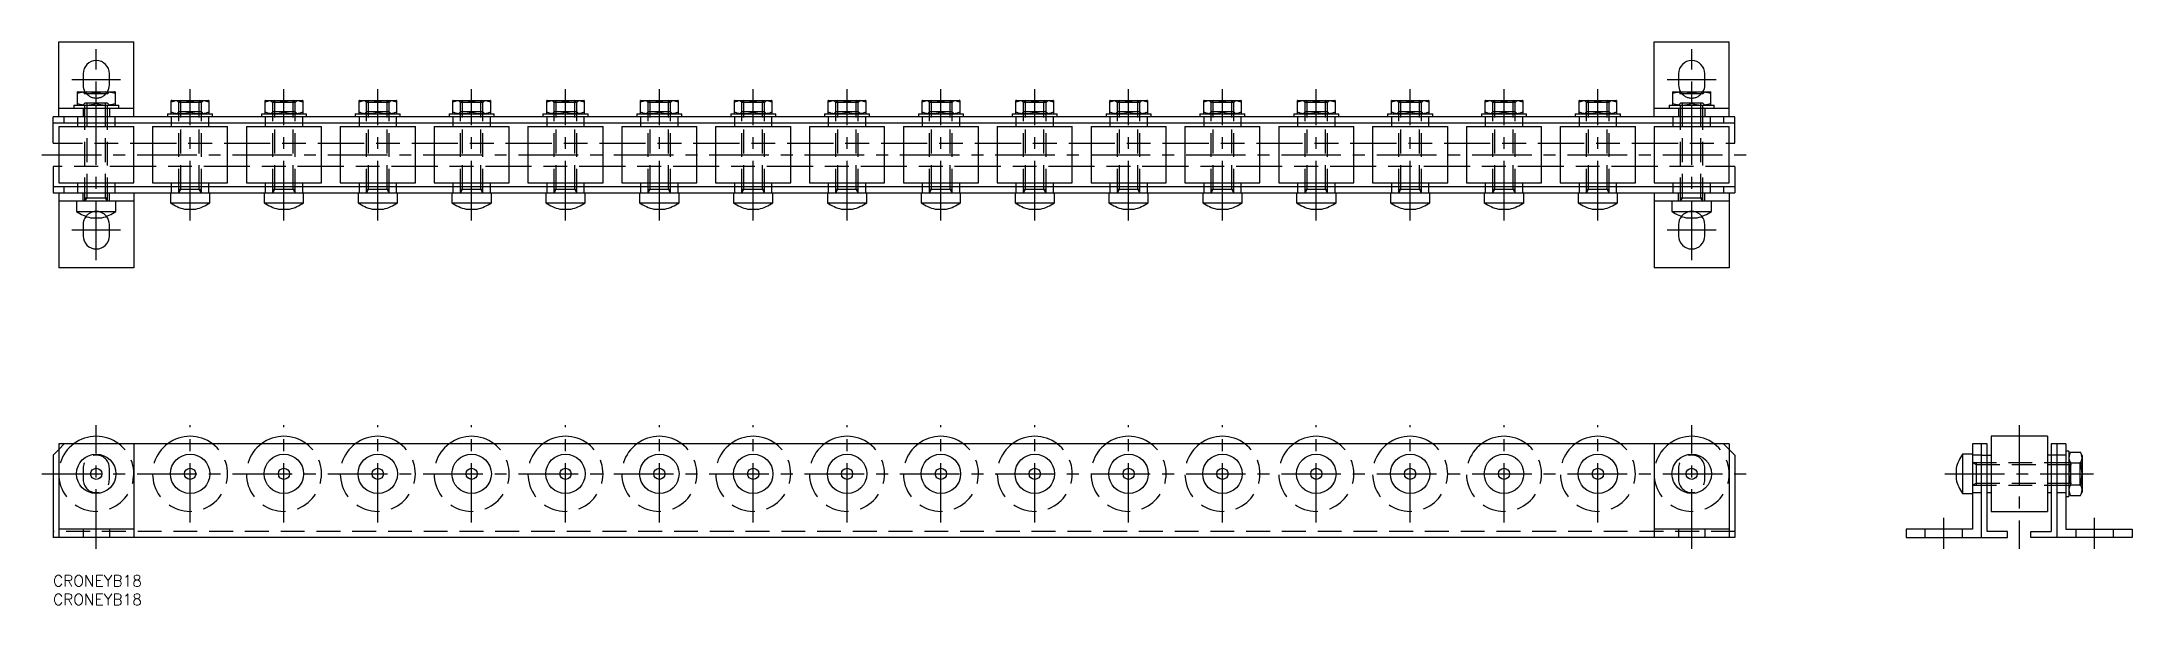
# Model space of a CAD drawing. Extents: x -3 to 554, y -8 to 142.
import ezdxf

# ---------------------------------------------------------------- set-up
doc = ezdxf.new("R2010")
doc.units = 0
doc.header["$LTSCALE"] = 0.5
doc.linetypes.add('CENTER', pattern=[50.8, 31.75, -6.35, 6.35, -6.35])
doc.linetypes.add('DASHED', pattern=[19.05, 12.7, -6.35])
for name, color, linetype in [('MSM_CENTER', 1, 'CENTER'), ('MSM_CONTINUOUS', 7, 'CONTINUOUS'), ('MSM_DASHED', 4, 'DASHED'), ('MSM_PART_NUMBER', 7, 'CONTINUOUS')]:
    doc.layers.add(name, color=color, linetype=linetype)
doc.styles.get("Standard").update_dxf_attribs({"font": 'txt.shx', "height": 3, "bigfont": 'bigfont.shx'})

# ---------------------------------------------------------------- blocks, each defined once
blk = doc.blocks.new('*U45')
at = {"layer": 'MSM_PART_NUMBER'}
blk.add_text('CRONEYB18', height=3, dxfattribs=at).set_placement((0, -3))
blk = doc.blocks.new('*U46')
at = {"layer": 'MSM_PART_NUMBER'}
blk.add_text('CRONEYB18', height=3, dxfattribs=at).set_placement((0, -8))

msp = doc.modelspace()

# ---------------------------------------------------------------- linework, layer by layer
at = {"layer": 'MSM_CENTER'}
for p, q in [((11.5, 83.91), (11.5, 140.11)), ((436.5, 83.91), (436.5, 140.11)), ((5, 132.11), (18, 132.11)), ((36.5, 94.51), (36.5, 129.51)), ((61.5, 94.51), (61.5, 129.51)), ((86.5, 94.51), (86.5, 129.51)), ((111.5, 94.51), (111.5, 129.51)), ((136.5, 94.51), (136.5, 129.51)), ((161.5, 94.51), (161.5, 129.51)), ((186.5, 94.51), (186.5, 129.51)), ((211.5, 94.51), (211.5, 129.51)), ((236.5, 94.51), (236.5, 129.51)), ((261.5, 94.51), (261.5, 129.51)), ((286.5, 94.51), (286.5, 129.51)), ((311.5, 94.51), (311.5, 129.51)), ((336.5, 94.51), (336.5, 129.51)), ((361.5, 94.51), (361.5, 129.51)), ((386.5, 94.51), (386.5, 129.51)), ((411.5, 94.51), (411.5, 129.51)), ((430, 132.11), (443, 132.11)), ((-3, 112.01), (451, 112.01)), ((18, 91.91), (5, 91.91)), ((443, 91.91), (430, 91.91)), ((11.5, 7), (11.5, 40)), ((36.5, 14), (36.5, 40)), ((61.5, 14), (61.5, 40)), ((86.5, 14), (86.5, 40)), ((111.5, 14), (111.5, 40)), ((136.5, 14), (136.5, 40)), ((161.5, 14), (161.5, 40)), ((186.5, 14), (186.5, 40)), ((211.5, 14), (211.5, 40)), ((236.5, 14), (236.5, 40)), ((261.5, 14), (261.5, 40)), ((286.5, 14), (286.5, 40)), ((311.5, 14), (311.5, 40)), ((336.5, 14), (336.5, 40)), ((361.5, 14), (361.5, 40)), ((386.5, 14), (386.5, 40)), ((411.5, 14), (411.5, 40)), ((436.5, 7), (436.5, 40)), ((523.74, 40), (523.74, 7)), ((-3, 27), (451, 27)), ((503.94, 27), (543.54, 27)), ((503.64, 7), (503.64, 15.3)), ((543.84, 7), (543.84, 15.3))]:
    msp.add_line(p, q, dxfattribs=at)
at = {"layer": 'MSM_CONTINUOUS'}
for p, q in [((1.5, 122.11), (1.5, 142.11)), ((1.5, 142.11), (21.5, 142.11)), ((21.5, 122.11), (21.5, 142.11)), ((426.5, 122.11), (426.5, 142.11)), ((426.5, 142.11), (446.5, 142.11)), ((446.5, 122.11), (446.5, 142.11)), ((6.6, 128.81), (6.5, 128.75)), ((6.5, 125.27), (6.5, 128.75)), ((6.6, 128.81), (16.4, 128.81)), ((8, 133.61), (8, 130.61)), ((11.5, 125.72), (11.5, 128.31)), ((15, 130.61), (15, 133.61)), ((16.5, 128.75), (16.4, 128.81)), ((16.5, 128.75), (16.5, 125.27)), ((431.6, 128.81), (431.5, 128.75)), ((431.5, 125.27), (431.5, 128.75)), ((431.6, 128.81), (441.4, 128.81)), ((433, 133.61), (433, 130.61)), ((436.5, 125.72), (436.5, 128.31)), ((440, 130.61), (440, 133.61)), ((441.5, 128.75), (441.4, 128.81)), ((441.5, 128.75), (441.5, 125.27)), ((1.5, 124.41), (21.5, 124.41)), ((5.5, 125.21), (5.5, 124.41)), ((5.5, 125.21), (17.5, 125.21)), ((6.5, 125.27), (6.6, 125.21)), ((16.4, 125.21), (16.5, 125.27)), ((17.5, 124.41), (17.5, 125.21)), ((30.5, 122.91), (30.5, 122.11)), ((30.5, 122.91), (42.5, 122.91)), ((31.6, 126.51), (31.5, 126.45)), ((31.5, 122.97), (31.5, 126.45)), ((31.5, 122.97), (31.6, 122.91)), ((31.6, 126.51), (41.4, 126.51)), ((36.5, 123.42), (36.5, 126.01)), ((41.5, 126.45), (41.4, 126.51)), ((41.4, 122.91), (41.5, 122.97)), ((41.5, 126.45), (41.5, 122.97)), ((42.5, 122.11), (42.5, 122.91)), ((55.5, 122.91), (55.5, 122.11)), ((55.5, 122.91), (67.5, 122.91)), ((56.6, 126.51), (56.5, 126.45)), ((56.5, 122.97), (56.5, 126.45)), ((56.5, 122.97), (56.6, 122.91)), ((56.6, 126.51), (66.4, 126.51)), ((61.5, 123.42), (61.5, 126.01)), ((66.5, 126.45), (66.4, 126.51)), ((66.4, 122.91), (66.5, 122.97)), ((66.5, 126.45), (66.5, 122.97)), ((67.5, 122.11), (67.5, 122.91)), ((80.5, 122.91), (80.5, 122.11)), ((80.5, 122.91), (92.5, 122.91)), ((81.6, 126.51), (81.5, 126.45)), ((81.5, 122.97), (81.5, 126.45)), ((81.5, 122.97), (81.6, 122.91)), ((81.6, 126.51), (91.4, 126.51)), ((86.5, 123.42), (86.5, 126.01)), ((91.5, 126.45), (91.4, 126.51)), ((91.4, 122.91), (91.5, 122.97)), ((91.5, 126.45), (91.5, 122.97)), ((92.5, 122.11), (92.5, 122.91)), ((105.5, 122.91), (105.5, 122.11)), ((105.5, 122.91), (117.5, 122.91)), ((106.6, 126.51), (106.5, 126.45)), ((106.5, 122.97), (106.5, 126.45)), ((106.5, 122.97), (106.6, 122.91)), ((106.6, 126.51), (116.4, 126.51)), ((111.5, 123.42), (111.5, 126.01)), ((116.5, 126.45), (116.4, 126.51)), ((116.4, 122.91), (116.5, 122.97)), ((116.5, 126.45), (116.5, 122.97)), ((117.5, 122.11), (117.5, 122.91)), ((130.5, 122.91), (130.5, 122.11)), ((130.5, 122.91), (142.5, 122.91)), ((131.6, 126.51), (131.5, 126.45)), ((131.5, 122.97), (131.5, 126.45)), ((131.5, 122.97), (131.6, 122.91)), ((131.6, 126.51), (141.4, 126.51)), ((136.5, 123.42), (136.5, 126.01)), ((141.5, 126.45), (141.4, 126.51)), ((141.4, 122.91), (141.5, 122.97)), ((141.5, 126.45), (141.5, 122.97)), ((142.5, 122.11), (142.5, 122.91)), ((155.5, 122.91), (155.5, 122.11)), ((155.5, 122.91), (167.5, 122.91)), ((156.6, 126.51), (156.5, 126.45)), ((156.5, 122.97), (156.5, 126.45)), ((156.5, 122.97), (156.6, 122.91)), ((156.6, 126.51), (166.4, 126.51)), ((161.5, 123.42), (161.5, 126.01)), ((166.5, 126.45), (166.4, 126.51)), ((166.4, 122.91), (166.5, 122.97)), ((166.5, 126.45), (166.5, 122.97)), ((167.5, 122.11), (167.5, 122.91)), ((180.5, 122.91), (180.5, 122.11)), ((180.5, 122.91), (192.5, 122.91)), ((181.6, 126.51), (181.5, 126.45)), ((181.5, 122.97), (181.5, 126.45)), ((181.5, 122.97), (181.6, 122.91)), ((181.6, 126.51), (191.4, 126.51)), ((186.5, 123.42), (186.5, 126.01)), ((191.5, 126.45), (191.4, 126.51)), ((191.4, 122.91), (191.5, 122.97)), ((191.5, 126.45), (191.5, 122.97)), ((192.5, 122.11), (192.5, 122.91)), ((205.5, 122.91), (205.5, 122.11)), ((205.5, 122.91), (217.5, 122.91)), ((206.6, 126.51), (206.5, 126.45)), ((206.5, 122.97), (206.5, 126.45)), ((206.5, 122.97), (206.6, 122.91)), ((206.6, 126.51), (216.4, 126.51)), ((211.5, 123.42), (211.5, 126.01)), ((216.5, 126.45), (216.4, 126.51)), ((216.4, 122.91), (216.5, 122.97)), ((216.5, 126.45), (216.5, 122.97)), ((217.5, 122.11), (217.5, 122.91)), ((230.5, 122.91), (230.5, 122.11)), ((230.5, 122.91), (242.5, 122.91)), ((231.6, 126.51), (231.5, 126.45)), ((231.5, 122.97), (231.5, 126.45)), ((231.5, 122.97), (231.6, 122.91)), ((231.6, 126.51), (241.4, 126.51)), ((236.5, 123.42), (236.5, 126.01)), ((241.5, 126.45), (241.4, 126.51)), ((241.4, 122.91), (241.5, 122.97)), ((241.5, 126.45), (241.5, 122.97)), ((242.5, 122.11), (242.5, 122.91)), ((255.5, 122.91), (255.5, 122.11)), ((255.5, 122.91), (267.5, 122.91)), ((256.6, 126.51), (256.5, 126.45)), ((256.5, 122.97), (256.5, 126.45)), ((256.5, 122.97), (256.6, 122.91)), ((256.6, 126.51), (266.4, 126.51)), ((261.5, 123.42), (261.5, 126.01)), ((266.5, 126.45), (266.4, 126.51)), ((266.4, 122.91), (266.5, 122.97)), ((266.5, 126.45), (266.5, 122.97)), ((267.5, 122.11), (267.5, 122.91)), ((280.5, 122.91), (280.5, 122.11)), ((280.5, 122.91), (292.5, 122.91)), ((281.6, 126.51), (281.5, 126.45)), ((281.5, 122.97), (281.5, 126.45)), ((281.5, 122.97), (281.6, 122.91)), ((281.6, 126.51), (291.4, 126.51)), ((286.5, 123.42), (286.5, 126.01)), ((291.5, 126.45), (291.4, 126.51)), ((291.4, 122.91), (291.5, 122.97)), ((291.5, 126.45), (291.5, 122.97)), ((292.5, 122.11), (292.5, 122.91)), ((305.5, 122.91), (305.5, 122.11)), ((305.5, 122.91), (317.5, 122.91)), ((306.6, 126.51), (306.5, 126.45)), ((306.5, 122.97), (306.5, 126.45)), ((306.5, 122.97), (306.6, 122.91)), ((306.6, 126.51), (316.4, 126.51)), ((311.5, 123.42), (311.5, 126.01)), ((316.5, 126.45), (316.4, 126.51)), ((316.4, 122.91), (316.5, 122.97)), ((316.5, 126.45), (316.5, 122.97)), ((317.5, 122.11), (317.5, 122.91)), ((330.5, 122.91), (330.5, 122.11)), ((330.5, 122.91), (342.5, 122.91)), ((331.6, 126.51), (331.5, 126.45)), ((331.5, 122.97), (331.5, 126.45)), ((331.5, 122.97), (331.6, 122.91)), ((331.6, 126.51), (341.4, 126.51)), ((336.5, 123.42), (336.5, 126.01)), ((341.5, 126.45), (341.4, 126.51)), ((341.4, 122.91), (341.5, 122.97)), ((341.5, 126.45), (341.5, 122.97)), ((342.5, 122.11), (342.5, 122.91)), ((355.5, 122.91), (355.5, 122.11)), ((355.5, 122.91), (367.5, 122.91)), ((356.6, 126.51), (356.5, 126.45)), ((356.5, 122.97), (356.5, 126.45)), ((356.5, 122.97), (356.6, 122.91)), ((356.6, 126.51), (366.4, 126.51)), ((361.5, 123.42), (361.5, 126.01)), ((366.5, 126.45), (366.4, 126.51)), ((366.4, 122.91), (366.5, 122.97)), ((366.5, 126.45), (366.5, 122.97)), ((367.5, 122.11), (367.5, 122.91)), ((380.5, 122.91), (380.5, 122.11)), ((380.5, 122.91), (392.5, 122.91)), ((381.6, 126.51), (381.5, 126.45)), ((381.5, 122.97), (381.5, 126.45)), ((381.5, 122.97), (381.6, 122.91)), ((381.6, 126.51), (391.4, 126.51)), ((386.5, 123.42), (386.5, 126.01)), ((391.5, 126.45), (391.4, 126.51)), ((391.4, 122.91), (391.5, 122.97)), ((391.5, 126.45), (391.5, 122.97)), ((392.5, 122.11), (392.5, 122.91)), ((405.5, 122.91), (405.5, 122.11)), ((405.5, 122.91), (417.5, 122.91)), ((406.6, 126.51), (406.5, 126.45)), ((406.5, 122.97), (406.5, 126.45)), ((406.5, 122.97), (406.6, 122.91)), ((406.6, 126.51), (416.4, 126.51)), ((411.5, 123.42), (411.5, 126.01)), ((416.5, 126.45), (416.4, 126.51)), ((416.4, 122.91), (416.5, 122.97)), ((416.5, 126.45), (416.5, 122.97)), ((417.5, 122.11), (417.5, 122.91)), ((426.5, 124.41), (446.5, 124.41)), ((430.5, 125.21), (430.5, 124.41)), ((430.5, 125.21), (442.5, 125.21)), ((431.5, 125.27), (431.6, 125.21)), ((441.4, 125.21), (441.5, 125.27)), ((442.5, 124.41), (442.5, 125.21)), ((0, 115.11), (0, 122.11)), ((448, 122.11), (0, 122.11)), ((0, 120.51), (448, 120.51)), ((1.5, 119.51), (1.5, 104.51)), ((1.5, 119.51), (21.5, 119.51)), ((3, 120.51), (3, 122.11)), ((6.5, 120.51), (6.5, 119.51)), ((16.5, 119.51), (16.5, 120.51)), ((21.5, 104.51), (21.5, 119.51)), ((26.5, 119.51), (26.5, 104.51)), ((26.5, 119.51), (46.5, 119.51)), ((31.5, 120.51), (31.5, 119.51)), ((41.5, 119.51), (41.5, 120.51)), ((46.5, 104.51), (46.5, 119.51)), ((51.5, 119.51), (51.5, 104.51)), ((51.5, 119.51), (71.5, 119.51)), ((56.5, 120.51), (56.5, 119.51)), ((66.5, 119.51), (66.5, 120.51)), ((71.5, 104.51), (71.5, 119.51)), ((76.5, 119.51), (76.5, 104.51)), ((76.5, 119.51), (96.5, 119.51)), ((81.5, 120.51), (81.5, 119.51)), ((91.5, 119.51), (91.5, 120.51)), ((96.5, 104.51), (96.5, 119.51)), ((101.5, 119.51), (101.5, 104.51)), ((101.5, 119.51), (121.5, 119.51)), ((106.5, 120.51), (106.5, 119.51)), ((116.5, 119.51), (116.5, 120.51)), ((121.5, 104.51), (121.5, 119.51)), ((126.5, 119.51), (126.5, 104.51)), ((126.5, 119.51), (146.5, 119.51)), ((131.5, 120.51), (131.5, 119.51)), ((141.5, 119.51), (141.5, 120.51)), ((146.5, 104.51), (146.5, 119.51)), ((151.5, 119.51), (151.5, 104.51)), ((151.5, 119.51), (171.5, 119.51)), ((156.5, 120.51), (156.5, 119.51)), ((166.5, 119.51), (166.5, 120.51)), ((171.5, 104.51), (171.5, 119.51)), ((176.5, 119.51), (176.5, 104.51)), ((176.5, 119.51), (196.5, 119.51)), ((181.5, 120.51), (181.5, 119.51)), ((191.5, 119.51), (191.5, 120.51)), ((196.5, 104.51), (196.5, 119.51)), ((201.5, 119.51), (201.5, 104.51)), ((201.5, 119.51), (221.5, 119.51)), ((206.5, 120.51), (206.5, 119.51)), ((216.5, 119.51), (216.5, 120.51)), ((221.5, 104.51), (221.5, 119.51)), ((226.5, 119.51), (226.5, 104.51)), ((226.5, 119.51), (246.5, 119.51)), ((231.5, 120.51), (231.5, 119.51)), ((241.5, 119.51), (241.5, 120.51)), ((246.5, 104.51), (246.5, 119.51)), ((251.5, 119.51), (251.5, 104.51)), ((251.5, 119.51), (271.5, 119.51)), ((256.5, 120.51), (256.5, 119.51)), ((266.5, 119.51), (266.5, 120.51)), ((271.5, 104.51), (271.5, 119.51)), ((276.5, 119.51), (276.5, 104.51)), ((276.5, 119.51), (296.5, 119.51)), ((281.5, 120.51), (281.5, 119.51)), ((291.5, 119.51), (291.5, 120.51)), ((296.5, 104.51), (296.5, 119.51)), ((301.5, 119.51), (301.5, 104.51)), ((301.5, 119.51), (321.5, 119.51)), ((306.5, 120.51), (306.5, 119.51)), ((316.5, 119.51), (316.5, 120.51)), ((321.5, 104.51), (321.5, 119.51)), ((326.5, 119.51), (326.5, 104.51)), ((326.5, 119.51), (346.5, 119.51)), ((331.5, 120.51), (331.5, 119.51)), ((341.5, 119.51), (341.5, 120.51)), ((346.5, 104.51), (346.5, 119.51)), ((351.5, 119.51), (351.5, 104.51)), ((351.5, 119.51), (371.5, 119.51)), ((356.5, 120.51), (356.5, 119.51)), ((366.5, 119.51), (366.5, 120.51)), ((371.5, 104.51), (371.5, 119.51)), ((376.5, 119.51), (376.5, 104.51)), ((376.5, 119.51), (396.5, 119.51)), ((381.5, 120.51), (381.5, 119.51)), ((391.5, 119.51), (391.5, 120.51)), ((396.5, 104.51), (396.5, 119.51)), ((401.5, 119.51), (401.5, 104.51)), ((401.5, 119.51), (421.5, 119.51)), ((406.5, 120.51), (406.5, 119.51)), ((416.5, 119.51), (416.5, 120.51)), ((421.5, 104.51), (421.5, 119.51)), ((426.5, 119.51), (426.5, 104.51)), ((426.5, 119.51), (446.5, 119.51)), ((431.5, 120.51), (431.5, 119.51)), ((441.5, 119.51), (441.5, 120.51)), ((445, 122.11), (445, 120.51)), ((446.5, 104.51), (446.5, 119.51)), ((448, 115.11), (448, 122.11)), ((0, 115.11), (1.5, 115.11)), ((21.5, 115.11), (26.5, 115.11)), ((46.5, 115.11), (51.5, 115.11)), ((71.5, 115.11), (76.5, 115.11)), ((96.5, 115.11), (101.5, 115.11)), ((121.5, 115.11), (126.5, 115.11)), ((146.5, 115.11), (151.5, 115.11)), ((171.5, 115.11), (176.5, 115.11)), ((196.5, 115.11), (201.5, 115.11)), ((221.5, 115.11), (226.5, 115.11)), ((246.5, 115.11), (251.5, 115.11)), ((271.5, 115.11), (276.5, 115.11)), ((296.5, 115.11), (301.5, 115.11)), ((321.5, 115.11), (326.5, 115.11)), ((346.5, 115.11), (351.5, 115.11)), ((371.5, 115.11), (376.5, 115.11)), ((396.5, 115.11), (401.5, 115.11)), ((421.5, 115.11), (426.5, 115.11)), ((446.5, 115.11), (448, 115.11)), ((0, 108.91), (0, 101.91)), ((1.5, 108.91), (0, 108.91)), ((26.5, 108.91), (21.5, 108.91)), ((51.5, 108.91), (46.5, 108.91)), ((76.5, 108.91), (71.5, 108.91)), ((101.5, 108.91), (96.5, 108.91)), ((126.5, 108.91), (121.5, 108.91)), ((151.5, 108.91), (146.5, 108.91)), ((176.5, 108.91), (171.5, 108.91)), ((201.5, 108.91), (196.5, 108.91)), ((226.5, 108.91), (221.5, 108.91)), ((251.5, 108.91), (246.5, 108.91)), ((276.5, 108.91), (271.5, 108.91)), ((301.5, 108.91), (296.5, 108.91)), ((326.5, 108.91), (321.5, 108.91)), ((351.5, 108.91), (346.5, 108.91)), ((376.5, 108.91), (371.5, 108.91)), ((401.5, 108.91), (396.5, 108.91)), ((426.5, 108.91), (421.5, 108.91)), ((448, 108.91), (446.5, 108.91)), ((448, 108.91), (448, 101.91)), ((448, 103.51), (0, 103.51)), ((0, 101.91), (448, 101.91)), ((1.5, 104.51), (21.5, 104.51)), ((1.5, 101.91), (1.5, 81.91)), ((3, 101.91), (3, 103.51)), ((6.5, 104.51), (6.5, 103.51)), ((16.5, 103.51), (16.5, 104.51)), ((21.5, 101.91), (21.5, 81.91)), ((26.5, 104.51), (46.5, 104.51)), ((31.25, 101.91), (31.25, 99.2)), ((31.5, 104.51), (31.5, 103.51)), ((41.5, 103.51), (41.5, 104.51)), ((41.75, 99.2), (41.75, 101.91)), ((51.5, 104.51), (71.5, 104.51)), ((56.25, 101.91), (56.25, 99.2)), ((56.5, 104.51), (56.5, 103.51)), ((66.5, 103.51), (66.5, 104.51)), ((66.75, 99.2), (66.75, 101.91)), ((76.5, 104.51), (96.5, 104.51)), ((81.25, 101.91), (81.25, 99.2)), ((81.5, 104.51), (81.5, 103.51)), ((91.5, 103.51), (91.5, 104.51)), ((91.75, 99.2), (91.75, 101.91)), ((101.5, 104.51), (121.5, 104.51)), ((106.25, 101.91), (106.25, 99.2)), ((106.5, 104.51), (106.5, 103.51)), ((116.5, 103.51), (116.5, 104.51)), ((116.75, 99.2), (116.75, 101.91)), ((126.5, 104.51), (146.5, 104.51)), ((131.25, 101.91), (131.25, 99.2)), ((131.5, 104.51), (131.5, 103.51)), ((141.5, 103.51), (141.5, 104.51)), ((141.75, 99.2), (141.75, 101.91)), ((151.5, 104.51), (171.5, 104.51)), ((156.25, 101.91), (156.25, 99.2)), ((156.5, 104.51), (156.5, 103.51)), ((166.5, 103.51), (166.5, 104.51)), ((166.75, 99.2), (166.75, 101.91)), ((176.5, 104.51), (196.5, 104.51)), ((181.25, 101.91), (181.25, 99.2)), ((181.5, 104.51), (181.5, 103.51)), ((191.5, 103.51), (191.5, 104.51)), ((191.75, 99.2), (191.75, 101.91)), ((201.5, 104.51), (221.5, 104.51)), ((206.25, 101.91), (206.25, 99.2)), ((206.5, 104.51), (206.5, 103.51)), ((216.5, 103.51), (216.5, 104.51)), ((216.75, 99.2), (216.75, 101.91)), ((226.5, 104.51), (246.5, 104.51)), ((231.25, 101.91), (231.25, 99.2)), ((231.5, 104.51), (231.5, 103.51)), ((241.5, 103.51), (241.5, 104.51)), ((241.75, 99.2), (241.75, 101.91)), ((251.5, 104.51), (271.5, 104.51)), ((256.25, 101.91), (256.25, 99.2)), ((256.5, 104.51), (256.5, 103.51)), ((266.5, 103.51), (266.5, 104.51)), ((266.75, 99.2), (266.75, 101.91)), ((276.5, 104.51), (296.5, 104.51)), ((281.25, 101.91), (281.25, 99.2)), ((281.5, 104.51), (281.5, 103.51)), ((291.5, 103.51), (291.5, 104.51)), ((291.75, 99.2), (291.75, 101.91)), ((301.5, 104.51), (321.5, 104.51)), ((306.25, 101.91), (306.25, 99.2)), ((306.5, 104.51), (306.5, 103.51)), ((316.5, 103.51), (316.5, 104.51)), ((316.75, 99.2), (316.75, 101.91)), ((326.5, 104.51), (346.5, 104.51)), ((331.25, 101.91), (331.25, 99.2)), ((331.5, 104.51), (331.5, 103.51)), ((341.5, 103.51), (341.5, 104.51)), ((341.75, 99.2), (341.75, 101.91)), ((351.5, 104.51), (371.5, 104.51)), ((356.25, 101.91), (356.25, 99.2)), ((356.5, 104.51), (356.5, 103.51)), ((366.5, 103.51), (366.5, 104.51)), ((366.75, 99.2), (366.75, 101.91)), ((376.5, 104.51), (396.5, 104.51)), ((381.25, 101.91), (381.25, 99.2)), ((381.5, 104.51), (381.5, 103.51)), ((391.5, 103.51), (391.5, 104.51)), ((391.75, 99.2), (391.75, 101.91)), ((401.5, 104.51), (421.5, 104.51)), ((406.25, 101.91), (406.25, 99.2)), ((406.5, 104.51), (406.5, 103.51)), ((416.5, 103.51), (416.5, 104.51)), ((416.75, 99.2), (416.75, 101.91)), ((426.5, 104.51), (446.5, 104.51)), ((426.5, 101.91), (426.5, 81.91)), ((431.5, 104.51), (431.5, 103.51)), ((441.5, 103.51), (441.5, 104.51)), ((445, 103.51), (445, 101.91)), ((446.5, 101.91), (446.5, 81.91)), ((21.5, 99.61), (1.5, 99.61)), ((6.25, 99.61), (6.25, 96.9)), ((6.25, 96.9), (16.75, 96.9)), ((10.01, 95.21), (12.99, 95.21)), ((16.75, 96.9), (16.75, 99.61)), ((31.25, 99.2), (41.75, 99.2)), ((35.01, 97.51), (37.99, 97.51)), ((56.25, 99.2), (66.75, 99.2)), ((60.01, 97.51), (62.99, 97.51)), ((81.25, 99.2), (91.75, 99.2)), ((85.01, 97.51), (87.99, 97.51)), ((106.25, 99.2), (116.75, 99.2)), ((110.01, 97.51), (112.99, 97.51)), ((131.25, 99.2), (141.75, 99.2)), ((135.01, 97.51), (137.99, 97.51)), ((156.25, 99.2), (166.75, 99.2)), ((160.01, 97.51), (162.99, 97.51)), ((181.25, 99.2), (191.75, 99.2)), ((185.01, 97.51), (187.99, 97.51)), ((206.25, 99.2), (216.75, 99.2)), ((210.01, 97.51), (212.99, 97.51)), ((231.25, 99.2), (241.75, 99.2)), ((235.01, 97.51), (237.99, 97.51)), ((256.25, 99.2), (266.75, 99.2)), ((260.01, 97.51), (262.99, 97.51)), ((281.25, 99.2), (291.75, 99.2)), ((285.01, 97.51), (287.99, 97.51)), ((306.25, 99.2), (316.75, 99.2)), ((310.01, 97.51), (312.99, 97.51)), ((331.25, 99.2), (341.75, 99.2)), ((335.01, 97.51), (337.99, 97.51)), ((356.25, 99.2), (366.75, 99.2)), ((360.01, 97.51), (362.99, 97.51)), ((381.25, 99.2), (391.75, 99.2)), ((385.01, 97.51), (387.99, 97.51)), ((406.25, 99.2), (416.75, 99.2)), ((410.01, 97.51), (412.99, 97.51)), ((446.5, 99.61), (426.5, 99.61)), ((431.25, 99.61), (431.25, 96.9)), ((431.25, 96.9), (441.75, 96.9)), ((435.01, 95.21), (437.99, 95.21)), ((441.75, 96.9), (441.75, 99.61)), ((8, 93.41), (8, 90.41)), ((15, 90.41), (15, 93.41)), ((433, 93.41), (433, 90.41)), ((440, 90.41), (440, 93.41)), ((21.5, 81.91), (1.5, 81.91)), ((446.5, 81.91), (426.5, 81.91)), ((0, 32), (1.5, 33.5)), ((1.5, 35), (1.5, 10)), ((446.5, 35), (1.5, 35)), ((21.5, 35), (21.5, 10)), ((426.5, 35), (426.5, 10)), ((446.5, 35), (446.5, 10)), ((446.5, 33.5), (448, 32)), ((515.24, 35), (511.34, 35)), ((511.34, 35), (511.34, 12.3)), ((513.64, 35), (513.64, 10)), ((515.24, 11.6), (515.24, 35)), ((516.24, 37), (516.24, 17)), ((531.24, 37), (516.24, 37)), ((531.24, 37), (531.24, 17)), ((532.24, 35), (532.24, 11.6)), ((536.14, 35), (532.24, 35)), ((533.84, 10), (533.84, 35)), ((536.14, 35), (536.14, 12.3)), ((0, 32), (0, 10)), ((448, 32), (448, 10)), ((506.94, 28.49), (506.94, 25.51)), ((508.63, 32.25), (508.63, 21.75)), ((511.34, 32.25), (508.63, 32.25)), ((513.64, 32), (516.24, 32)), ((533.84, 32), (531.24, 32)), ((536.94, 33), (536.14, 33)), ((536.94, 33), (536.94, 21)), ((537.44, 32.77), (536.94, 31.9)), ((537.44, 32.77), (540.03, 32.77)), ((537.44, 29.89), (540.03, 29.89)), ((540.54, 31.9), (540.03, 32.77)), ((540.54, 31.9), (540.54, 22.1)), ((537.44, 24.11), (540.03, 24.11)), ((508.63, 21.75), (511.34, 21.75)), ((515.24, 22), (516.24, 22)), ((516.24, 17), (531.24, 17)), ((531.24, 22), (532.24, 22)), ((536.14, 21), (536.94, 21)), ((536.94, 22.1), (537.44, 21.23)), ((537.44, 21.23), (540.03, 21.23)), ((540.03, 21.23), (540.54, 22.1)), ((21.5, 12.3), (1.5, 12.3)), ((446.5, 12.3), (426.5, 12.3)), ((511.34, 12.3), (493.64, 12.3)), ((493.64, 12.3), (493.64, 10)), ((520.64, 11.6), (515.24, 11.6)), ((520.64, 10), (520.64, 11.6)), ((526.84, 11.6), (532.24, 11.6)), ((526.84, 10), (526.84, 11.6)), ((536.14, 12.3), (553.84, 12.3)), ((553.84, 12.3), (553.84, 10)), ((448, 10), (0, 10)), ((493.64, 10), (520.64, 10)), ((553.84, 10), (526.84, 10))]:
    msp.add_line(p, q, dxfattribs=at)
for centre, radius in [((11.5, 27), 5.25), ((11.5, 27), 1.49), ((36.5, 27), 5.25), ((36.5, 27), 1.49), ((61.5, 27), 5.25), ((61.5, 27), 1.49), ((86.5, 27), 5.25), ((86.5, 27), 1.49), ((111.5, 27), 5.25), ((111.5, 27), 1.49), ((136.5, 27), 5.25), ((136.5, 27), 1.49), ((161.5, 27), 5.25), ((161.5, 27), 1.49), ((186.5, 27), 5.25), ((186.5, 27), 1.49), ((211.5, 27), 5.25), ((211.5, 27), 1.49), ((236.5, 27), 5.25), ((236.5, 27), 1.49), ((261.5, 27), 5.25), ((261.5, 27), 1.49), ((286.5, 27), 5.25), ((286.5, 27), 1.49), ((311.5, 27), 5.25), ((311.5, 27), 1.49), ((336.5, 27), 5.25), ((336.5, 27), 1.49), ((361.5, 27), 5.25), ((361.5, 27), 1.49), ((386.5, 27), 5.25), ((386.5, 27), 1.49), ((411.5, 27), 5.25), ((411.5, 27), 1.49), ((436.5, 27), 5.25), ((436.5, 27), 1.49)]:
    msp.add_circle(centre, radius, dxfattribs=at)
for centre, radius, start, end in [((11.5, 133.61), 3.5, 0, 180), ((436.5, 133.61), 3.5, 0, 180), ((9, 121.38), 7.37, 70.1592, 109.8408), ((11.5, 130.61), 3.5, 180, 210.9497), ((14, 121.38), 7.37, 70.1592, 109.8408), ((11.5, 130.61), 3.5, 329.0503, 0), ((434, 121.38), 7.37, 70.1592, 109.8408), ((436.5, 130.61), 3.5, 180, 210.9497), ((439, 121.38), 7.37, 70.1592, 109.8408), ((436.5, 130.61), 3.5, 329.0503, 0), ((9, 132.64), 7.37, 250.1592, 289.8408), ((14, 132.64), 7.37, 250.1592, 289.8408), ((34, 119.08), 7.37, 70.1592, 109.8408), ((34, 130.34), 7.37, 250.1592, 289.8408), ((39, 119.08), 7.37, 70.1592, 109.8408), ((39, 130.34), 7.37, 250.1592, 289.8408), ((59, 119.08), 7.37, 70.1592, 109.8408), ((59, 130.34), 7.37, 250.1592, 289.8408), ((64, 119.08), 7.37, 70.1592, 109.8408), ((64, 130.34), 7.37, 250.1592, 289.8408), ((84, 119.08), 7.37, 70.1592, 109.8408), ((84, 130.34), 7.37, 250.1592, 289.8408), ((89, 119.08), 7.37, 70.1592, 109.8408), ((89, 130.34), 7.37, 250.1592, 289.8408), ((109, 119.08), 7.37, 70.1592, 109.8408), ((109, 130.34), 7.37, 250.1592, 289.8408), ((114, 119.08), 7.37, 70.1592, 109.8408), ((114, 130.34), 7.37, 250.1592, 289.8408), ((134, 119.08), 7.37, 70.1592, 109.8408), ((134, 130.34), 7.37, 250.1592, 289.8408), ((139, 119.08), 7.37, 70.1592, 109.8408), ((139, 130.34), 7.37, 250.1592, 289.8408), ((159, 119.08), 7.37, 70.1592, 109.8408), ((159, 130.34), 7.37, 250.1592, 289.8408), ((164, 119.08), 7.37, 70.1592, 109.8408), ((164, 130.34), 7.37, 250.1592, 289.8408), ((184, 119.08), 7.37, 70.1592, 109.8408), ((184, 130.34), 7.37, 250.1592, 289.8408), ((189, 119.08), 7.37, 70.1592, 109.8408), ((189, 130.34), 7.37, 250.1592, 289.8408), ((209, 119.08), 7.37, 70.1592, 109.8408), ((209, 130.34), 7.37, 250.1592, 289.8408), ((214, 119.08), 7.37, 70.1592, 109.8408), ((214, 130.34), 7.37, 250.1592, 289.8408), ((234, 119.08), 7.37, 70.1592, 109.8408), ((234, 130.34), 7.37, 250.1592, 289.8408), ((239, 119.08), 7.37, 70.1592, 109.8408), ((239, 130.34), 7.37, 250.1592, 289.8408), ((259, 119.08), 7.37, 70.1592, 109.8408), ((259, 130.34), 7.37, 250.1592, 289.8408), ((264, 119.08), 7.37, 70.1592, 109.8408), ((264, 130.34), 7.37, 250.1592, 289.8408), ((284, 119.08), 7.37, 70.1592, 109.8408), ((284, 130.34), 7.37, 250.1592, 289.8408), ((289, 119.08), 7.37, 70.1592, 109.8408), ((289, 130.34), 7.37, 250.1592, 289.8408), ((309, 119.08), 7.37, 70.1592, 109.8408), ((309, 130.34), 7.37, 250.1592, 289.8408), ((314, 119.08), 7.37, 70.1592, 109.8408), ((314, 130.34), 7.37, 250.1592, 289.8408), ((334, 119.08), 7.37, 70.1592, 109.8408), ((334, 130.34), 7.37, 250.1592, 289.8408), ((339, 119.08), 7.37, 70.1592, 109.8408), ((339, 130.34), 7.37, 250.1592, 289.8408), ((359, 119.08), 7.37, 70.1592, 109.8408), ((359, 130.34), 7.37, 250.1592, 289.8408), ((364, 119.08), 7.37, 70.1592, 109.8408), ((364, 130.34), 7.37, 250.1592, 289.8408), ((384, 119.08), 7.37, 70.1592, 109.8408), ((384, 130.34), 7.37, 250.1592, 289.8408), ((389, 119.08), 7.37, 70.1592, 109.8408), ((389, 130.34), 7.37, 250.1592, 289.8408), ((409, 119.08), 7.37, 70.1592, 109.8408), ((409, 130.34), 7.37, 250.1592, 289.8408), ((414, 119.08), 7.37, 70.1592, 109.8408), ((414, 130.34), 7.37, 250.1592, 289.8408), ((434, 132.64), 7.37, 250.1592, 289.8408), ((439, 132.64), 7.37, 250.1592, 289.8408), ((13.04, 106.95), 12.12, 235.9445, 255.5214), ((11.5, 93.41), 3.5, 141.2477, 180), ((9.96, 106.95), 12.12, 284.4786, 304.0555), ((11.5, 93.41), 3.5, 0, 38.7523), ((38.04, 109.25), 12.12, 235.9445, 255.5214), ((34.96, 109.25), 12.12, 284.4786, 304.0555), ((63.04, 109.25), 12.12, 235.9445, 255.5214), ((59.96, 109.25), 12.12, 284.4786, 304.0555), ((88.04, 109.25), 12.12, 235.9445, 255.5214), ((84.96, 109.25), 12.12, 284.4786, 304.0555), ((113.04, 109.25), 12.12, 235.9445, 255.5214), ((109.96, 109.25), 12.12, 284.4786, 304.0555), ((138.04, 109.25), 12.12, 235.9445, 255.5214), ((134.96, 109.25), 12.12, 284.4786, 304.0555), ((163.04, 109.25), 12.12, 235.9445, 255.5214), ((159.96, 109.25), 12.12, 284.4786, 304.0555), ((188.04, 109.25), 12.12, 235.9445, 255.5214), ((184.96, 109.25), 12.12, 284.4786, 304.0555), ((213.04, 109.25), 12.12, 235.9445, 255.5214), ((209.96, 109.25), 12.12, 284.4786, 304.0555), ((238.04, 109.25), 12.12, 235.9445, 255.5214), ((234.96, 109.25), 12.12, 284.4786, 304.0555), ((263.04, 109.25), 12.12, 235.9445, 255.5214), ((259.96, 109.25), 12.12, 284.4786, 304.0555), ((288.04, 109.25), 12.12, 235.9445, 255.5214), ((284.96, 109.25), 12.12, 284.4786, 304.0555), ((313.04, 109.25), 12.12, 235.9445, 255.5214), ((309.96, 109.25), 12.12, 284.4786, 304.0555), ((338.04, 109.25), 12.12, 235.9445, 255.5214), ((334.96, 109.25), 12.12, 284.4786, 304.0555), ((363.04, 109.25), 12.12, 235.9445, 255.5214), ((359.96, 109.25), 12.12, 284.4786, 304.0555), ((388.04, 109.25), 12.12, 235.9445, 255.5214), ((384.96, 109.25), 12.12, 284.4786, 304.0555), ((413.04, 109.25), 12.12, 235.9445, 255.5214), ((409.96, 109.25), 12.12, 284.4786, 304.0555), ((438.04, 106.95), 12.12, 235.9445, 255.5214), ((436.5, 93.41), 3.5, 141.2477, 180), ((434.96, 106.95), 12.12, 284.4786, 304.0555), ((436.5, 93.41), 3.5, 0, 38.7523), ((11.5, 90.41), 3.5, 180, 0), ((436.5, 90.41), 3.5, 180, 0), ((11.5, 27), 10, 53.1301, 126.8699), ((36.5, 27), 10, 53.1301, 126.8699), ((61.5, 27), 10, 53.1301, 126.8699), ((86.5, 27), 10, 53.1301, 126.8699), ((111.5, 27), 10, 53.1301, 126.8699), ((136.5, 27), 10, 53.1301, 126.8699), ((161.5, 27), 10, 53.1301, 126.8699), ((186.5, 27), 10, 53.1301, 126.8699), ((211.5, 27), 10, 53.1301, 126.8699), ((236.5, 27), 10, 53.1301, 126.8699), ((261.5, 27), 10, 53.1301, 126.8699), ((286.5, 27), 10, 53.1301, 126.8699), ((311.5, 27), 10, 53.1301, 126.8699), ((336.5, 27), 10, 53.1301, 126.8699), ((361.5, 27), 10, 53.1301, 126.8699), ((386.5, 27), 10, 53.1301, 126.8699), ((411.5, 27), 10, 53.1301, 126.8699), ((436.5, 27), 10, 53.1301, 126.8699), ((518.67, 25.46), 12.12, 145.9445, 165.5214), ((539.55, 31.33), 2.56, 154.3574, 214.3573), ((546.6, 27), 9.61, 162.5124, 197.4876), ((537.92, 31.33), 2.56, 325.6427, 25.6426), ((530.87, 27), 9.61, 342.5124, 17.4876), ((518.67, 28.54), 12.12, 194.4786, 214.0555), ((539.55, 22.67), 2.56, 145.6427, 205.6426), ((537.92, 22.67), 2.56, 334.3574, 34.3573)]:
    msp.add_arc(centre, radius, start, end, dxfattribs=at)
at = {"layer": 'MSM_DASHED'}
for p, q in [((7.96, 128.81), (8.5, 128.27)), ((9.04, 128.81), (8.5, 128.27)), ((14.5, 128.27), (8.5, 128.27)), ((8.5, 99.61), (8.5, 128.27)), ((9.04, 100.55), (9.04, 128.81)), ((13.96, 128.81), (14.5, 128.27)), ((13.96, 100.55), (13.96, 128.81)), ((15.04, 128.81), (14.5, 128.27)), ((14.5, 99.61), (14.5, 128.27)), ((432.96, 128.81), (433.5, 128.27)), ((434.04, 128.81), (433.5, 128.27)), ((433.5, 99.61), (433.5, 128.27)), ((439.5, 128.27), (433.5, 128.27)), ((434.04, 100.55), (434.04, 128.81)), ((438.96, 100.55), (438.96, 128.81)), ((438.96, 128.81), (439.5, 128.27)), ((440.04, 128.81), (439.5, 128.27)), ((439.5, 99.61), (439.5, 128.27)), ((7.96, 125.21), (8.5, 125.75)), ((8, 124.41), (8, 122.11)), ((14.5, 125.75), (8.5, 125.75)), ((15.04, 125.21), (14.5, 125.75)), ((15, 124.41), (15, 122.11)), ((32.96, 126.51), (33.5, 125.97)), ((32.96, 122.91), (33.5, 123.45)), ((34.04, 126.51), (33.5, 125.97)), ((39.5, 125.97), (33.5, 125.97)), ((33.5, 101.91), (33.5, 125.97)), ((39.5, 123.45), (33.5, 123.45)), ((34.04, 102.85), (34.04, 126.51)), ((38.96, 126.51), (39.5, 125.97)), ((38.96, 102.85), (38.96, 126.51)), ((40.04, 126.51), (39.5, 125.97)), ((39.5, 101.91), (39.5, 125.97)), ((40.04, 122.91), (39.5, 123.45)), ((57.96, 126.51), (58.5, 125.97)), ((57.96, 122.91), (58.5, 123.45)), ((59.04, 126.51), (58.5, 125.97)), ((64.5, 125.97), (58.5, 125.97)), ((58.5, 101.91), (58.5, 125.97)), ((64.5, 123.45), (58.5, 123.45)), ((59.04, 102.85), (59.04, 126.51)), ((63.96, 126.51), (64.5, 125.97)), ((63.96, 102.85), (63.96, 126.51)), ((65.04, 126.51), (64.5, 125.97)), ((64.5, 101.91), (64.5, 125.97)), ((65.04, 122.91), (64.5, 123.45)), ((82.96, 126.51), (83.5, 125.97)), ((82.96, 122.91), (83.5, 123.45)), ((84.04, 126.51), (83.5, 125.97)), ((89.5, 125.97), (83.5, 125.97)), ((83.5, 101.91), (83.5, 125.97)), ((89.5, 123.45), (83.5, 123.45)), ((84.04, 102.85), (84.04, 126.51)), ((88.96, 126.51), (89.5, 125.97)), ((88.96, 102.85), (88.96, 126.51)), ((90.04, 126.51), (89.5, 125.97)), ((89.5, 101.91), (89.5, 125.97)), ((90.04, 122.91), (89.5, 123.45)), ((107.96, 126.51), (108.5, 125.97)), ((107.96, 122.91), (108.5, 123.45)), ((109.04, 126.51), (108.5, 125.97)), ((114.5, 125.97), (108.5, 125.97)), ((108.5, 101.91), (108.5, 125.97)), ((114.5, 123.45), (108.5, 123.45)), ((109.04, 102.85), (109.04, 126.51)), ((113.96, 126.51), (114.5, 125.97)), ((113.96, 102.85), (113.96, 126.51)), ((115.04, 126.51), (114.5, 125.97)), ((114.5, 101.91), (114.5, 125.97)), ((115.04, 122.91), (114.5, 123.45)), ((132.96, 126.51), (133.5, 125.97)), ((132.96, 122.91), (133.5, 123.45)), ((134.04, 126.51), (133.5, 125.97)), ((139.5, 125.97), (133.5, 125.97)), ((133.5, 101.91), (133.5, 125.97)), ((139.5, 123.45), (133.5, 123.45)), ((134.04, 102.85), (134.04, 126.51)), ((138.96, 126.51), (139.5, 125.97)), ((138.96, 102.85), (138.96, 126.51)), ((140.04, 126.51), (139.5, 125.97)), ((139.5, 101.91), (139.5, 125.97)), ((140.04, 122.91), (139.5, 123.45)), ((157.96, 126.51), (158.5, 125.97)), ((157.96, 122.91), (158.5, 123.45)), ((159.04, 126.51), (158.5, 125.97)), ((164.5, 125.97), (158.5, 125.97)), ((158.5, 101.91), (158.5, 125.97)), ((164.5, 123.45), (158.5, 123.45)), ((159.04, 102.85), (159.04, 126.51)), ((163.96, 126.51), (164.5, 125.97)), ((163.96, 102.85), (163.96, 126.51)), ((165.04, 126.51), (164.5, 125.97)), ((164.5, 101.91), (164.5, 125.97)), ((165.04, 122.91), (164.5, 123.45)), ((182.96, 126.51), (183.5, 125.97)), ((182.96, 122.91), (183.5, 123.45)), ((184.04, 126.51), (183.5, 125.97)), ((189.5, 125.97), (183.5, 125.97)), ((183.5, 101.91), (183.5, 125.97)), ((189.5, 123.45), (183.5, 123.45)), ((184.04, 102.85), (184.04, 126.51)), ((188.96, 126.51), (189.5, 125.97)), ((188.96, 102.85), (188.96, 126.51)), ((190.04, 126.51), (189.5, 125.97)), ((189.5, 101.91), (189.5, 125.97)), ((190.04, 122.91), (189.5, 123.45)), ((207.96, 126.51), (208.5, 125.97)), ((207.96, 122.91), (208.5, 123.45)), ((209.04, 126.51), (208.5, 125.97)), ((214.5, 125.97), (208.5, 125.97)), ((208.5, 101.91), (208.5, 125.97)), ((214.5, 123.45), (208.5, 123.45)), ((209.04, 102.85), (209.04, 126.51)), ((213.96, 126.51), (214.5, 125.97)), ((213.96, 102.85), (213.96, 126.51)), ((215.04, 126.51), (214.5, 125.97)), ((214.5, 101.91), (214.5, 125.97)), ((215.04, 122.91), (214.5, 123.45)), ((232.96, 126.51), (233.5, 125.97)), ((232.96, 122.91), (233.5, 123.45)), ((234.04, 126.51), (233.5, 125.97)), ((239.5, 125.97), (233.5, 125.97)), ((233.5, 101.91), (233.5, 125.97)), ((239.5, 123.45), (233.5, 123.45)), ((234.04, 102.85), (234.04, 126.51)), ((238.96, 126.51), (239.5, 125.97)), ((238.96, 102.85), (238.96, 126.51)), ((240.04, 126.51), (239.5, 125.97)), ((239.5, 101.91), (239.5, 125.97)), ((240.04, 122.91), (239.5, 123.45)), ((257.96, 126.51), (258.5, 125.97)), ((257.96, 122.91), (258.5, 123.45)), ((259.04, 126.51), (258.5, 125.97)), ((264.5, 125.97), (258.5, 125.97)), ((258.5, 101.91), (258.5, 125.97)), ((264.5, 123.45), (258.5, 123.45)), ((259.04, 102.85), (259.04, 126.51)), ((263.96, 126.51), (264.5, 125.97)), ((263.96, 102.85), (263.96, 126.51)), ((265.04, 126.51), (264.5, 125.97)), ((264.5, 101.91), (264.5, 125.97)), ((265.04, 122.91), (264.5, 123.45)), ((282.96, 126.51), (283.5, 125.97)), ((282.96, 122.91), (283.5, 123.45)), ((284.04, 126.51), (283.5, 125.97)), ((289.5, 125.97), (283.5, 125.97)), ((283.5, 101.91), (283.5, 125.97)), ((289.5, 123.45), (283.5, 123.45)), ((284.04, 102.85), (284.04, 126.51)), ((288.96, 126.51), (289.5, 125.97)), ((288.96, 102.85), (288.96, 126.51)), ((290.04, 126.51), (289.5, 125.97)), ((289.5, 101.91), (289.5, 125.97)), ((290.04, 122.91), (289.5, 123.45)), ((307.96, 126.51), (308.5, 125.97)), ((307.96, 122.91), (308.5, 123.45)), ((309.04, 126.51), (308.5, 125.97)), ((314.5, 125.97), (308.5, 125.97)), ((308.5, 101.91), (308.5, 125.97)), ((314.5, 123.45), (308.5, 123.45)), ((309.04, 102.85), (309.04, 126.51)), ((313.96, 126.51), (314.5, 125.97)), ((313.96, 102.85), (313.96, 126.51)), ((315.04, 126.51), (314.5, 125.97)), ((314.5, 101.91), (314.5, 125.97)), ((315.04, 122.91), (314.5, 123.45)), ((332.96, 126.51), (333.5, 125.97)), ((332.96, 122.91), (333.5, 123.45)), ((334.04, 126.51), (333.5, 125.97)), ((339.5, 125.97), (333.5, 125.97)), ((333.5, 101.91), (333.5, 125.97)), ((339.5, 123.45), (333.5, 123.45)), ((334.04, 102.85), (334.04, 126.51)), ((338.96, 126.51), (339.5, 125.97)), ((338.96, 102.85), (338.96, 126.51)), ((340.04, 126.51), (339.5, 125.97)), ((339.5, 101.91), (339.5, 125.97)), ((340.04, 122.91), (339.5, 123.45)), ((357.96, 126.51), (358.5, 125.97)), ((357.96, 122.91), (358.5, 123.45)), ((359.04, 126.51), (358.5, 125.97)), ((364.5, 125.97), (358.5, 125.97)), ((358.5, 101.91), (358.5, 125.97)), ((364.5, 123.45), (358.5, 123.45)), ((359.04, 102.85), (359.04, 126.51)), ((363.96, 126.51), (364.5, 125.97)), ((363.96, 102.85), (363.96, 126.51)), ((365.04, 126.51), (364.5, 125.97)), ((364.5, 101.91), (364.5, 125.97)), ((365.04, 122.91), (364.5, 123.45)), ((382.96, 126.51), (383.5, 125.97)), ((382.96, 122.91), (383.5, 123.45)), ((384.04, 126.51), (383.5, 125.97)), ((389.5, 125.97), (383.5, 125.97)), ((383.5, 101.91), (383.5, 125.97)), ((389.5, 123.45), (383.5, 123.45)), ((384.04, 102.85), (384.04, 126.51)), ((388.96, 126.51), (389.5, 125.97)), ((388.96, 102.85), (388.96, 126.51)), ((390.04, 126.51), (389.5, 125.97)), ((389.5, 101.91), (389.5, 125.97)), ((390.04, 122.91), (389.5, 123.45)), ((407.96, 126.51), (408.5, 125.97)), ((407.96, 122.91), (408.5, 123.45)), ((409.04, 126.51), (408.5, 125.97)), ((414.5, 125.97), (408.5, 125.97)), ((408.5, 101.91), (408.5, 125.97)), ((414.5, 123.45), (408.5, 123.45)), ((409.04, 102.85), (409.04, 126.51)), ((413.96, 126.51), (414.5, 125.97)), ((413.96, 102.85), (413.96, 126.51)), ((415.04, 126.51), (414.5, 125.97)), ((414.5, 101.91), (414.5, 125.97)), ((415.04, 122.91), (414.5, 123.45)), ((432.96, 125.21), (433.5, 125.75)), ((433, 124.41), (433, 122.11)), ((439.5, 125.75), (433.5, 125.75)), ((440.04, 125.21), (439.5, 125.75)), ((440, 124.41), (440, 122.11)), ((6.5, 122.11), (6.5, 120.51)), ((16.5, 120.51), (16.5, 122.11)), ((31.5, 122.11), (31.5, 120.51)), ((41.5, 120.51), (41.5, 122.11)), ((56.5, 122.11), (56.5, 120.51)), ((66.5, 120.51), (66.5, 122.11)), ((81.5, 122.11), (81.5, 120.51)), ((91.5, 120.51), (91.5, 122.11)), ((106.5, 122.11), (106.5, 120.51)), ((116.5, 120.51), (116.5, 122.11)), ((131.5, 122.11), (131.5, 120.51)), ((141.5, 120.51), (141.5, 122.11)), ((156.5, 122.11), (156.5, 120.51)), ((166.5, 120.51), (166.5, 122.11)), ((181.5, 122.11), (181.5, 120.51)), ((191.5, 120.51), (191.5, 122.11)), ((206.5, 122.11), (206.5, 120.51)), ((216.5, 120.51), (216.5, 122.11)), ((231.5, 122.11), (231.5, 120.51)), ((241.5, 120.51), (241.5, 122.11)), ((256.5, 122.11), (256.5, 120.51)), ((266.5, 120.51), (266.5, 122.11)), ((281.5, 122.11), (281.5, 120.51)), ((291.5, 120.51), (291.5, 122.11)), ((306.5, 122.11), (306.5, 120.51)), ((316.5, 120.51), (316.5, 122.11)), ((331.5, 122.11), (331.5, 120.51)), ((341.5, 120.51), (341.5, 122.11)), ((356.5, 122.11), (356.5, 120.51)), ((366.5, 120.51), (366.5, 122.11)), ((381.5, 122.11), (381.5, 120.51)), ((391.5, 120.51), (391.5, 122.11)), ((406.5, 122.11), (406.5, 120.51)), ((416.5, 120.51), (416.5, 122.11)), ((431.5, 122.11), (431.5, 120.51)), ((441.5, 120.51), (441.5, 122.11)), ((1.5, 115.11), (21.5, 115.11)), ((26.5, 115.11), (46.5, 115.11)), ((51.5, 115.11), (71.5, 115.11)), ((76.5, 115.11), (96.5, 115.11)), ((101.5, 115.11), (121.5, 115.11)), ((126.5, 115.11), (146.5, 115.11)), ((151.5, 115.11), (171.5, 115.11)), ((176.5, 115.11), (196.5, 115.11)), ((201.5, 115.11), (221.5, 115.11)), ((226.5, 115.11), (246.5, 115.11)), ((251.5, 115.11), (271.5, 115.11)), ((276.5, 115.11), (296.5, 115.11)), ((301.5, 115.11), (321.5, 115.11)), ((326.5, 115.11), (346.5, 115.11)), ((351.5, 115.11), (371.5, 115.11)), ((376.5, 115.11), (396.5, 115.11)), ((401.5, 115.11), (421.5, 115.11)), ((426.5, 115.11), (446.5, 115.11)), ((21.5, 108.91), (1.5, 108.91)), ((46.5, 108.91), (26.5, 108.91)), ((71.5, 108.91), (51.5, 108.91)), ((96.5, 108.91), (76.5, 108.91)), ((121.5, 108.91), (101.5, 108.91)), ((146.5, 108.91), (126.5, 108.91)), ((171.5, 108.91), (151.5, 108.91)), ((196.5, 108.91), (176.5, 108.91)), ((221.5, 108.91), (201.5, 108.91)), ((246.5, 108.91), (226.5, 108.91)), ((271.5, 108.91), (251.5, 108.91)), ((296.5, 108.91), (276.5, 108.91)), ((321.5, 108.91), (301.5, 108.91)), ((346.5, 108.91), (326.5, 108.91)), ((371.5, 108.91), (351.5, 108.91)), ((396.5, 108.91), (376.5, 108.91)), ((421.5, 108.91), (401.5, 108.91)), ((446.5, 108.91), (426.5, 108.91)), ((6.5, 103.51), (6.5, 101.91)), ((8, 99.61), (8, 101.91)), ((8.5, 100.55), (14.5, 100.55)), ((8.5, 99.61), (9.04, 100.55)), ((14.5, 99.61), (13.96, 100.55)), ((15, 99.61), (15, 101.91)), ((16.5, 101.91), (16.5, 103.51)), ((31.5, 103.51), (31.5, 101.91)), ((33.5, 102.85), (39.5, 102.85)), ((33.5, 101.91), (34.04, 102.85)), ((39.5, 101.91), (38.96, 102.85)), ((41.5, 101.91), (41.5, 103.51)), ((56.5, 103.51), (56.5, 101.91)), ((58.5, 102.85), (64.5, 102.85)), ((58.5, 101.91), (59.04, 102.85)), ((64.5, 101.91), (63.96, 102.85)), ((66.5, 101.91), (66.5, 103.51)), ((81.5, 103.51), (81.5, 101.91)), ((83.5, 102.85), (89.5, 102.85)), ((83.5, 101.91), (84.04, 102.85)), ((89.5, 101.91), (88.96, 102.85)), ((91.5, 101.91), (91.5, 103.51)), ((106.5, 103.51), (106.5, 101.91)), ((108.5, 102.85), (114.5, 102.85)), ((108.5, 101.91), (109.04, 102.85)), ((114.5, 101.91), (113.96, 102.85)), ((116.5, 101.91), (116.5, 103.51)), ((131.5, 103.51), (131.5, 101.91)), ((133.5, 102.85), (139.5, 102.85)), ((133.5, 101.91), (134.04, 102.85)), ((139.5, 101.91), (138.96, 102.85)), ((141.5, 101.91), (141.5, 103.51)), ((156.5, 103.51), (156.5, 101.91)), ((158.5, 102.85), (164.5, 102.85)), ((158.5, 101.91), (159.04, 102.85)), ((164.5, 101.91), (163.96, 102.85)), ((166.5, 101.91), (166.5, 103.51)), ((181.5, 103.51), (181.5, 101.91)), ((183.5, 102.85), (189.5, 102.85)), ((183.5, 101.91), (184.04, 102.85)), ((189.5, 101.91), (188.96, 102.85)), ((191.5, 101.91), (191.5, 103.51)), ((206.5, 103.51), (206.5, 101.91)), ((208.5, 102.85), (214.5, 102.85)), ((208.5, 101.91), (209.04, 102.85)), ((214.5, 101.91), (213.96, 102.85)), ((216.5, 101.91), (216.5, 103.51)), ((231.5, 103.51), (231.5, 101.91)), ((233.5, 102.85), (239.5, 102.85)), ((233.5, 101.91), (234.04, 102.85)), ((239.5, 101.91), (238.96, 102.85)), ((241.5, 101.91), (241.5, 103.51)), ((256.5, 103.51), (256.5, 101.91)), ((258.5, 102.85), (264.5, 102.85)), ((258.5, 101.91), (259.04, 102.85)), ((264.5, 101.91), (263.96, 102.85)), ((266.5, 101.91), (266.5, 103.51)), ((281.5, 103.51), (281.5, 101.91)), ((283.5, 102.85), (289.5, 102.85)), ((283.5, 101.91), (284.04, 102.85)), ((289.5, 101.91), (288.96, 102.85)), ((291.5, 101.91), (291.5, 103.51)), ((306.5, 103.51), (306.5, 101.91)), ((308.5, 102.85), (314.5, 102.85)), ((308.5, 101.91), (309.04, 102.85)), ((314.5, 101.91), (313.96, 102.85)), ((316.5, 101.91), (316.5, 103.51)), ((331.5, 103.51), (331.5, 101.91)), ((333.5, 102.85), (339.5, 102.85)), ((333.5, 101.91), (334.04, 102.85)), ((339.5, 101.91), (338.96, 102.85)), ((341.5, 101.91), (341.5, 103.51)), ((356.5, 103.51), (356.5, 101.91)), ((358.5, 102.85), (364.5, 102.85)), ((358.5, 101.91), (359.04, 102.85)), ((364.5, 101.91), (363.96, 102.85)), ((366.5, 101.91), (366.5, 103.51)), ((381.5, 103.51), (381.5, 101.91)), ((383.5, 102.85), (389.5, 102.85)), ((383.5, 101.91), (384.04, 102.85)), ((389.5, 101.91), (388.96, 102.85)), ((391.5, 101.91), (391.5, 103.51)), ((406.5, 103.51), (406.5, 101.91)), ((408.5, 102.85), (414.5, 102.85)), ((408.5, 101.91), (409.04, 102.85)), ((414.5, 101.91), (413.96, 102.85)), ((416.5, 101.91), (416.5, 103.51)), ((431.5, 103.51), (431.5, 101.91)), ((433, 99.61), (433, 101.91)), ((433.5, 99.61), (434.04, 100.55)), ((433.5, 100.55), (439.5, 100.55)), ((439.5, 99.61), (438.96, 100.55)), ((440, 99.61), (440, 101.91)), ((441.5, 101.91), (441.5, 103.51)), ((1.5, 33.5), (3, 35)), ((445, 35), (446.5, 33.5)), ((8, 28.5), (8, 25.5)), ((15, 25.5), (15, 28.5)), ((433, 28.5), (433, 25.5)), ((440, 25.5), (440, 28.5)), ((513.64, 32), (511.34, 32)), ((511.34, 30), (540, 30)), ((511.34, 30), (512.27, 29.46)), ((512.27, 30), (512.27, 24)), ((512.27, 29.46), (540.54, 29.46)), ((536.14, 32), (533.84, 32)), ((536.94, 30.54), (537.48, 30)), ((537.48, 24), (537.48, 30)), ((540.54, 30.54), (540, 30)), ((540, 24), (540, 30)), ((540.54, 29.46), (540, 30)), ((511.34, 24), (512.27, 24.54)), ((511.34, 24), (540, 24)), ((512.27, 24.54), (540.54, 24.54)), ((536.94, 23.46), (537.48, 24)), ((540.54, 24.54), (540, 24)), ((540.54, 23.46), (540, 24)), ((511.34, 22), (513.64, 22)), ((533.84, 22), (536.14, 22)), ((448, 11.6), (0, 11.6)), ((8, 12.3), (8, 10)), ((15, 12.3), (15, 10)), ((433, 12.3), (433, 10)), ((440, 12.3), (440, 10)), ((498.64, 12.3), (498.64, 10)), ((508.64, 10), (508.64, 12.3)), ((538.84, 12.3), (538.84, 10)), ((548.84, 10), (548.84, 12.3))]:
    msp.add_line(p, q, dxfattribs=at)
for centre, radius, start, end in [((11.5, 130.61), 3.5, 210.9497, 329.0503), ((436.5, 130.61), 3.5, 210.9497, 329.0503), ((11.5, 93.41), 3.5, 38.7523, 141.2477), ((436.5, 93.41), 3.5, 38.7523, 141.2477), ((11.5, 27), 10, 126.8699, 53.1301), ((36.5, 27), 10, 126.8699, 53.1301), ((61.5, 27), 10, 126.8699, 53.1301), ((86.5, 27), 10, 126.8699, 53.1301), ((111.5, 27), 10, 126.8699, 53.1301), ((136.5, 27), 10, 126.8699, 53.1301), ((161.5, 27), 10, 126.8699, 53.1301), ((186.5, 27), 10, 126.8699, 53.1301), ((211.5, 27), 10, 126.8699, 53.1301), ((236.5, 27), 10, 126.8699, 53.1301), ((261.5, 27), 10, 126.8699, 53.1301), ((286.5, 27), 10, 126.8699, 53.1301), ((311.5, 27), 10, 126.8699, 53.1301), ((336.5, 27), 10, 126.8699, 53.1301), ((361.5, 27), 10, 126.8699, 53.1301), ((386.5, 27), 10, 126.8699, 53.1301), ((411.5, 27), 10, 126.8699, 53.1301), ((436.5, 27), 10, 126.8699, 53.1301), ((11.5, 28.5), 3.5, 0, 180), ((436.5, 28.5), 3.5, 0, 180), ((11.5, 25.5), 3.5, 180, 0), ((436.5, 25.5), 3.5, 180, 0)]:
    msp.add_arc(centre, radius, start, end, dxfattribs=at)

# ---------------------------------------------------------------- block references
at = {"layer": 'MSM_CONTINUOUS'}
for name in ['*U45', '*U46']:
    msp.add_blockref(name, (0, 0), dxfattribs=at)

doc.saveas('drawing.dxf')
